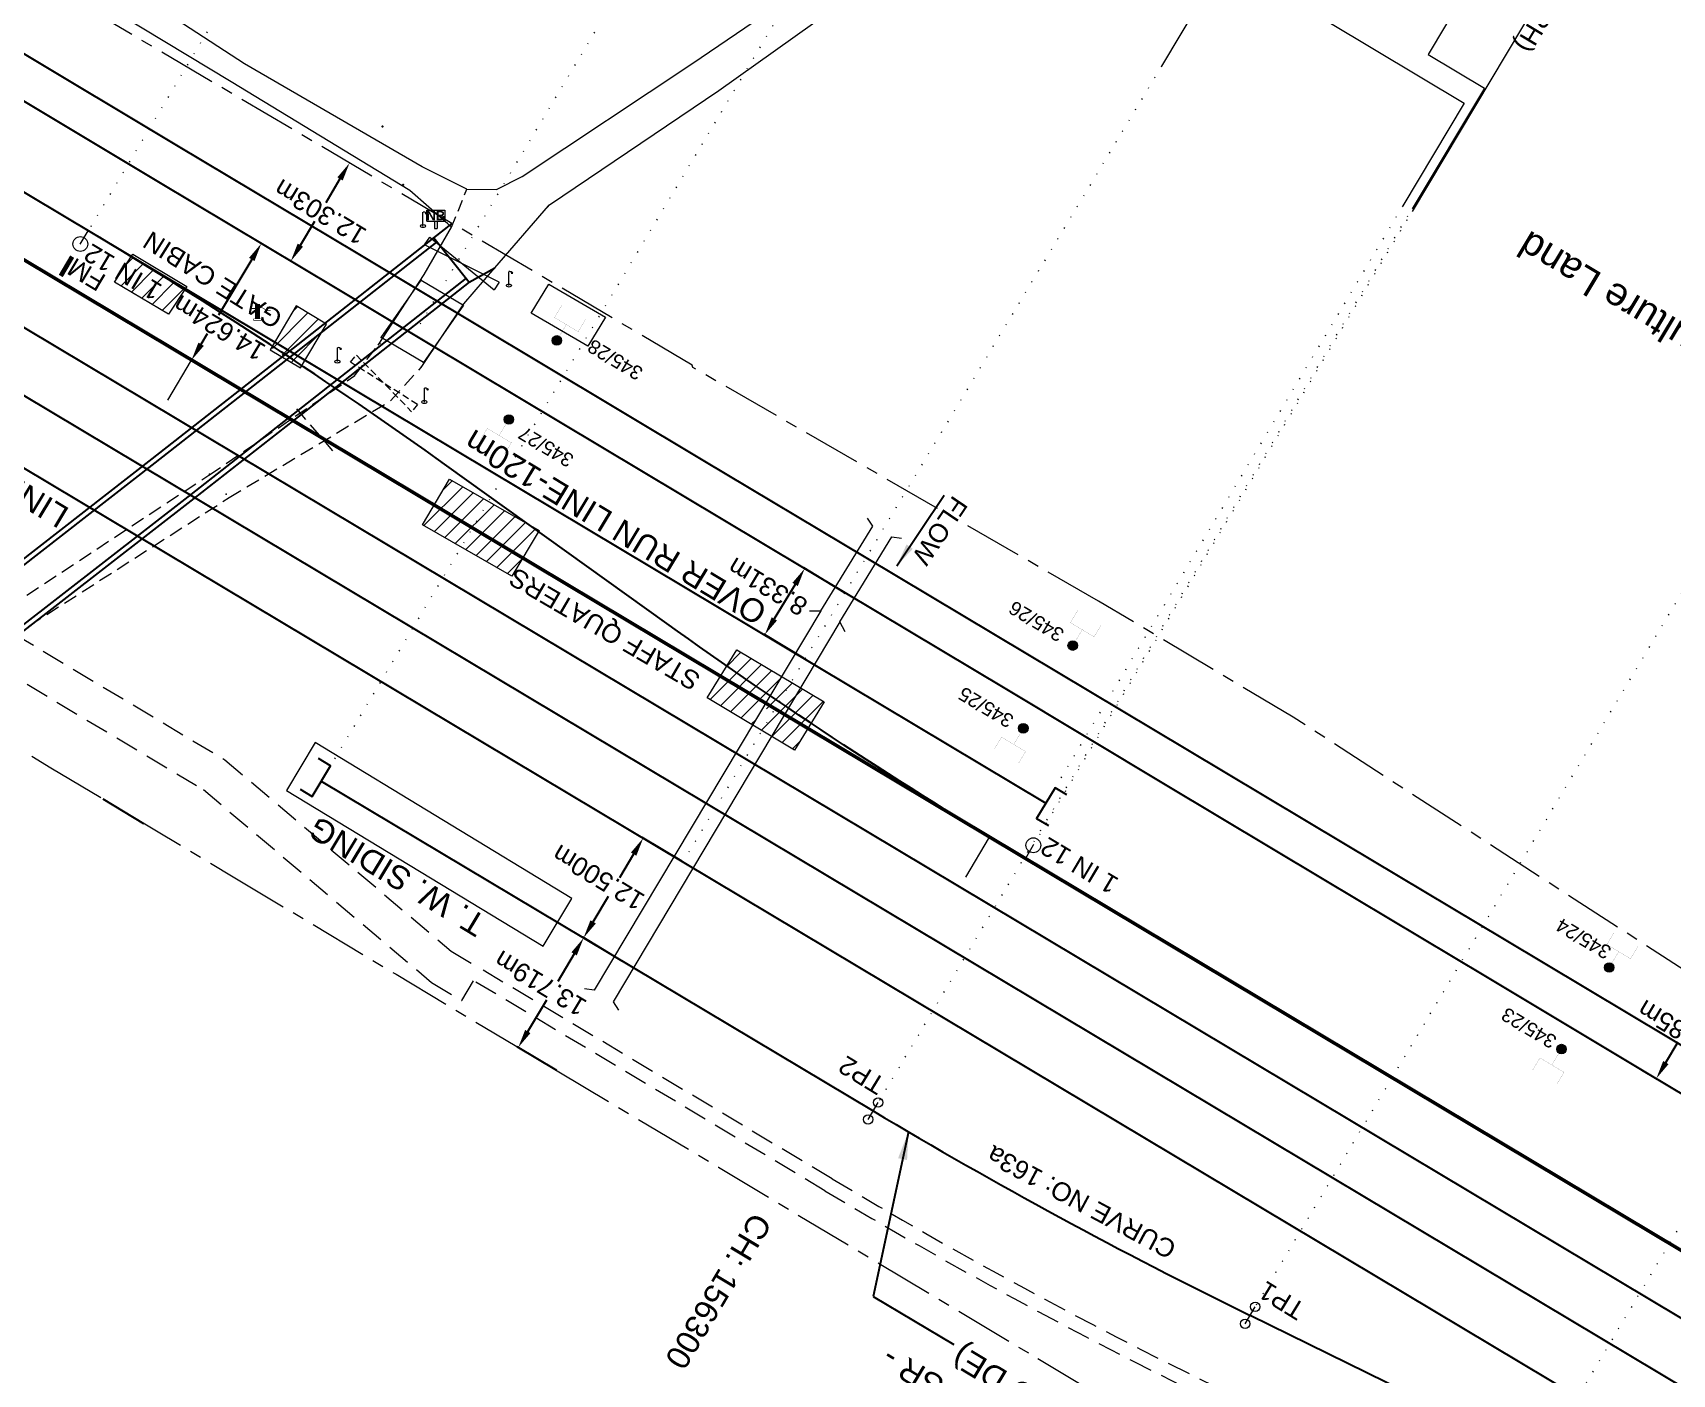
# Model space of a CAD drawing. Header units: metres. Extents: x 597821 to 610090, y 3402206 to 3407451.
# Drawn here: x 606161.6 to 606338, y 3404439.8 to 3404584 of the extents above; entities that cross this region are included whole.
import ezdxf
from ezdxf.enums import TextEntityAlignment as Align

# ---------------------------------------------------------------- set-up
doc = ezdxf.new("R2010")
doc.units = ezdxf.units.M
doc.header["$MEASUREMENT"] = 0
for name, pattern in [('CENTER', [2, 1.25, -0.25, 0.25, -0.25]), ('DASHED', [0.75, 0.5, -0.25]), ('DOT', [0.25, 0, -0.25])]:
    doc.linetypes.add(name, pattern=pattern)
doc.layers.get('Defpoints').update_dxf_attribs({"color": 5})
for name, color, linetype in [('Box', 5, 'Continuous'), ('Existing Railway Boundary', 7, 'CENTER'), ('Wall', 1, 'Continuous')]:
    doc.layers.add(name, color=color, linetype=linetype)
for name, color, linetype, lineweight in [('BRIDGE DETAILS PLAN', 7, 'Continuous', 0), ('Cardinal_Leader', 10, 'Continuous', 0), ('DFCC BOUNDARY', 6, 'CENTER', 0), ('Existing IR Track', 143, 'Continuous', 0), ('Gate', 7, 'Continuous', 0), ('Govt buliding', 7, 'Continuous', 0), ('Grill', 7, 'Continuous', 0), ('Hand_Pump', 8, 'Continuous', 0), ('Lamp_Post', 8, 'Continuous', 0), ('LC DETAILS IN PLAN', 7, 'Continuous', 0), ('Name Board', 8, 'Continuous', 0), ("NEW CHAWAPAIL STN. SRJ's", 10, 'Continuous', 0), ('OHE MAST', 7, 'Continuous', 0), ('Pavers', 7, 'Continuous', 0), ('Proposed Chainage', 10, 'Continuous', 0), ('Proposed Curve_Details', 10, 'Continuous', 0), ('PROPOSED DFCC TRACK', 1, 'Continuous', 0), ('proposed structure', 1, 'Continuous', 0), ('Side Details', 7, 'Continuous', 0), ('Subroad Edge', 34, 'Continuous', 0), ('Text1', 7, 'Continuous', 0)]:
    doc.layers.add(name, color=color, linetype=linetype, lineweight=lineweight)
doc.styles.add('ARIAL', font='arial.ttf')
doc.styles.add('NB', font='swissbo.ttf', dxfattribs={"height": 1.5})
doc.styles.get("Standard").update_dxf_attribs({"font": 'arial.ttf'})
doc.styles.add('Style-Arial', font='arial.ttf')
doc.dimstyles.new('ISO-25', dxfattribs={"dimtxt": 2.5, "dimasz": 2.5, "dimexe": 1.25, "dimexo": 0.625, "dimtad": 1, "dimtxsty": 'Standard', "dimcen": 2.5, "dimadec": 0, "dimazin": 0, "dimtfac": 1, "dimtmove": 0, "dimatfit": 3, "dimfxl": 1, "dimarcsym": 0})
doc.dimstyles.get("Standard").update_dxf_attribs({"dimtxt": 0.18, "dimasz": 0.18, "dimexe": 0.18, "dimexo": 0.0625, "dimgap": 0.09, "dimtad": 0, "dimtih": 1, "dimtoh": 1, "dimdec": 4, "dimzin": 0, "dimdsep": 46, "dimtxsty": 'Standard', "dimcen": 0.09, "dimadec": 0, "dimazin": 0, "dimtfac": 1, "dimtdec": 4, "dimtofl": 0, "dimtmove": 0, "dimatfit": 3, "dimfxl": 1, "dimtolj": 1, "dimtzin": 0, "dimarcsym": 0})
pattern_1 = [(45, (0, 0), (-0.8838834765, 0.8838834765), [])]

# ---------------------------------------------------------------- blocks, each defined once
blk = doc.blocks.new('*D13')
at = {"layer": 'Defpoints', "color": 0, "transparency": 16777216}
for p in [(606249, 3404523.78), (606240.34, 3404519.28), (606244.69, 3404516.65)]:
    blk.add_point(p, dxfattribs=at)
at = {"layer": 'PROPOSED DFCC TRACK', "color": 0, "lineweight": -2, "transparency": 16777216}
for p, q in [((606248.89, 3404523.85), (606244.54, 3404526.48)), ((606243.61, 3404524.7), (606241.37, 3404520.99)), ((606244.59, 3404516.72), (606240.23, 3404519.35))]:
    blk.add_line(p, q, dxfattribs=at)
at = {"layer": 'PROPOSED DFCC TRACK', "color": 0, "transparency": 16777216}
for points in [[(606243.32, 3404524.87), (606243.9, 3404524.53), (606244.64, 3404526.41)], [(606241.09, 3404521.17), (606241.66, 3404520.82), (606240.34, 3404519.28)]]:
    blk.add_solid(points, dxfattribs=at)
at = {"layer": 'PROPOSED DFCC TRACK', "color": 0, "lineweight": 0, "transparency": 16777216, "insert": (606240.64, 3404524.46), "char_height": 2, "attachment_point": 5, "rotation": 149, "style": 'Style-Arial'}
blk.add_mtext('\\A1;8.331m', dxfattribs=at)
blk = doc.blocks.new('TerminatorOpen_0.5')
at = {"color": 0, "linetype": 'ByBlock', "lineweight": -2}
for q in [(-1, 0.25), (-1, 0), (-1, -0.25)]:
    blk.add_line((0, 0), q, dxfattribs=at)
blk = doc.blocks.new('HP')
at = {"color": 8}
for points, const_width in [([(0, 0.17), (0, 1.76)], 0.541), ([(-0.75, 1.03), (-0.75, 1.29), (0, 1.29)], 0.108), ([(-0.04, 1.67), (1.03, 1.06), (1.42, 1.03)], 0.0676)]:
    blk.add_lwpolyline(points, dxfattribs=dict(at, const_width=const_width))
at = {"color": 8, "const_width": 0.0676}
blk.add_lwpolyline([(0, 0.17), (-0.41, 0.17), (-0.41, 0), (0.41, 0), (0.41, 0.17)], close=True, dxfattribs=at)
blk = doc.blocks.new('LP')
for points in [[(0, 0), (0, 1.5)], [(0.25, 1.35), (0.44, 1.35)]]:
    blk.add_lwpolyline(points)
for centre, radius, start, end in [((0.07, 0.99), 0.519, 57.6425, 97.3165), ((0.34, 1.33), 0.094, 11.7012, 168.0476)]:
    blk.add_arc(centre, radius, start, end)
at = {"extrusion": (0, 0, -1)}
blk.add_ellipse((0, 0.01), major_axis=(0.308, 0), ratio=0.400495, dxfattribs=at)
blk.add_ellipse((0.35, 1.36), major_axis=(0.0017, 0.0438), ratio=0.461056, start_param=1.74022, end_param=4.575836)
blk = doc.blocks.new('NB')
for p, q in [((-0.98, 0.82), (-0.98, 1.98)), ((-0.98, 1.98), (0.98, 1.98)), ((0.98, 1.98), (0.98, 0.82)), ((-0.98, 0.82), (0.98, 0.82)), ((-0.13, 0.82), (-0.13, 0)), ((-0.13, 0), (0.13, 0)), ((0.13, 0.82), (0.13, 0))]:
    blk.add_line(p, q)
at = {"style": 'NB', "width": 1.025371}
blk.add_text('NB', height=0.988, dxfattribs=at).set_placement((0, 1.4), align=Align.MIDDLE)
blk = doc.blocks.new('OHE MAST')
h = blk.add_hatch(color=7)
h.dxf.hatch_style = 1
edge = h.paths.add_edge_path()
edge.add_arc((0, 0), 0.514, 0, 360)
at = {"const_width": 0.01}
for points in [[(1.5, 3.5), (1.5, 2), (-1.5, 2), (-1.5, 3.5)], [(0, 2), (0, 0)]]:
    blk.add_lwpolyline(points, dxfattribs=at)
blk.add_circle((0, 0), 0.514)
blk = doc.blocks.new('*D53')
at = {"layer": 'Defpoints', "color": 0, "transparency": 16777216}
for p in [(606227.27, 3404497.42), (606231.54, 3404494.86), (606225.13, 3404484.13)]:
    blk.add_point(p, dxfattribs=at)
at = {"layer": 'PROPOSED DFCC TRACK', "color": 0, "lineweight": -2, "transparency": 16777216}
for p, q in [((606231.44, 3404494.93), (606227.16, 3404497.48)), ((606226.24, 3404495.7), (606224.71, 3404493.15)), ((606221.88, 3404488.41), (606223.54, 3404491.18)), ((606225.02, 3404484.2), (606220.75, 3404486.75))]:
    blk.add_line(p, q, dxfattribs=at)
at = {"layer": 'PROPOSED DFCC TRACK', "color": 0, "transparency": 16777216}
for points in [[(606225.95, 3404495.87), (606226.53, 3404495.53), (606227.27, 3404497.42)], [(606221.59, 3404488.58), (606222.17, 3404488.24), (606220.85, 3404486.69)]]:
    blk.add_solid(points, dxfattribs=at)
at = {"layer": 'PROPOSED DFCC TRACK', "color": 0, "lineweight": 0, "transparency": 16777216, "insert": (606222.44, 3404493.18), "char_height": 2, "attachment_point": 5, "rotation": 149, "style": 'Style-Arial'}
blk.add_mtext('\\A1;12.500m', dxfattribs=at)
blk = doc.blocks.new('*D54')
at = {"layer": 'Defpoints', "color": 0, "transparency": 16777216}
for p in [(606225.13, 3404484.13), (606213.83, 3404474.91), (606218.09, 3404472.36)]:
    blk.add_point(p, dxfattribs=at)
at = {"layer": 'PROPOSED DFCC TRACK', "color": 0, "lineweight": -2, "transparency": 16777216}
for p, q in [((606225.02, 3404484.2), (606220.76, 3404486.75)), ((606219.84, 3404484.97), (606218.07, 3404482.01)), ((606214.85, 3404476.62), (606216.9, 3404480.04)), ((606217.99, 3404472.42), (606213.72, 3404474.97))]:
    blk.add_line(p, q, dxfattribs=at)
at = {"layer": 'PROPOSED DFCC TRACK', "color": 0, "transparency": 16777216}
for points in [[(606219.55, 3404485.14), (606220.12, 3404484.8), (606220.86, 3404486.68)], [(606214.57, 3404476.79), (606215.14, 3404476.45), (606213.83, 3404474.91)]]:
    blk.add_solid(points, dxfattribs=at)
at = {"layer": 'PROPOSED DFCC TRACK', "color": 0, "lineweight": 0, "transparency": 16777216, "insert": (606216.2, 3404481.8), "char_height": 2, "attachment_point": 5, "rotation": 149, "style": 'Style-Arial'}
blk.add_mtext('\\A1;13.719m', dxfattribs=at)
blk = doc.blocks.new('*D56')
at = {"layer": 'Defpoints', "color": 0, "transparency": 16777216}
for p in [(606186.19, 3404561.37), (606186.19, 3404561.37), (606178.68, 3404548.82)]:
    blk.add_point(p, dxfattribs=at)
at = {"layer": 'PROPOSED DFCC TRACK', "color": 0, "lineweight": -2, "transparency": 16777216}
for p, q in [((606185.16, 3404559.65), (606181.58, 3404553.66)), ((606179.71, 3404550.54), (606180.4, 3404551.7))]:
    blk.add_line(p, q, dxfattribs=at)
at = {"layer": 'PROPOSED DFCC TRACK', "color": 0, "transparency": 16777216}
for points in [[(606184.87, 3404559.83), (606185.45, 3404559.48), (606186.19, 3404561.37)], [(606179.42, 3404550.71), (606180, 3404550.36), (606178.68, 3404548.82)]]:
    blk.add_solid(points, dxfattribs=at)
at = {"layer": 'PROPOSED DFCC TRACK', "color": 0, "lineweight": 0, "transparency": 16777216, "insert": (606181.66, 3404552.28), "char_height": 2, "attachment_point": 5, "rotation": 149, "style": 'Style-Arial'}
blk.add_mtext('\\A1;14.624m', dxfattribs=at)
blk = doc.blocks.new('*D82')
at = {"layer": 'Defpoints', "color": 0, "transparency": 16777216}
for p in [(606195.69, 3404570.02), (606189.36, 3404559.47), (606189.37, 3404559.47)]:
    blk.add_point(p, dxfattribs=at)
at = {"layer": 'Text1', "color": 0, "lineweight": -2, "transparency": 16777216}
for p, q in [((606195.58, 3404570.09), (606195.57, 3404570.09)), ((606194.65, 3404568.31), (606193.11, 3404565.73)), ((606190.39, 3404561.19), (606191.93, 3404563.77)), ((606189.26, 3404559.53), (606189.25, 3404559.54))]:
    blk.add_line(p, q, dxfattribs=at)
at = {"layer": 'Text1', "color": 0, "transparency": 16777216}
for points in [[(606194.37, 3404568.48), (606194.94, 3404568.14), (606195.68, 3404570.03)], [(606190.1, 3404561.36), (606190.67, 3404561.02), (606189.36, 3404559.47)]]:
    blk.add_solid(points, dxfattribs=at)
at = {"layer": 'Text1', "color": 0, "lineweight": 0, "transparency": 16777216, "insert": (606192.52, 3404564.75), "char_height": 2, "attachment_point": 5, "rotation": 149, "style": 'Style-Arial'}
blk.add_mtext('\\A1;12.303m', dxfattribs=at)
blk = doc.blocks.new('*D83')
at = {"layer": 'Defpoints', "color": 0, "transparency": 16777216}
for p in [(606340.45, 3404482.43), (606334.56, 3404472.57), (606336.25, 3404471.56)]:
    blk.add_point(p, dxfattribs=at)
at = {"layer": 'Text1', "color": 0, "lineweight": -2, "transparency": 16777216}
for p, q in [((606340.56, 3404482.36), (606342.25, 3404481.35)), ((606341.12, 3404479.7), (606339.78, 3404477.47)), ((606337.27, 3404473.28), (606338.61, 3404475.5)), ((606334.66, 3404472.51), (606336.35, 3404471.5))]:
    blk.add_line(p, q, dxfattribs=at)
at = {"layer": 'Text1', "color": 0, "transparency": 16777216}
for points in [[(606340.83, 3404479.87), (606341.4, 3404479.53), (606342.14, 3404481.42)], [(606336.99, 3404473.45), (606337.56, 3404473.11), (606336.25, 3404471.56)]]:
    blk.add_solid(points, dxfattribs=at)
at = {"layer": 'Text1', "color": 0, "lineweight": 0, "transparency": 16777216, "insert": (606339.19, 3404476.49), "char_height": 2, "attachment_point": 5, "rotation": 149, "style": 'Style-Arial'}
blk.add_mtext('\\A1;11.485m', dxfattribs=at)

msp = doc.modelspace()

# ---------------------------------------------------------------- hatches: boundary and pattern name
at = {"layer": 'Text1'}
h = msp.add_hatch(dxfattribs=at)
h.set_pattern_fill('ANSI31', color=3, scale=10)
h.set_pattern_definition(pattern_1)
h.paths.add_polyline_path([(606172.1702, 3404559.9338), (606170.3953, 3404557.2233), (606176.2086, 3404553.7617), (606177.8921, 3404556.3326, 0.00382961)])
h.paths.add_polyline_path([(606176.6572, 3404557.503), (606168.0661, 3404562.637), (606165.9519, 3404559.0991), (606174.543, 3404553.9652)], flags=9)
h = msp.add_hatch(dxfattribs=at)
h.set_pattern_fill('ANSI31', color=3, scale=10)
h.set_pattern_definition(pattern_1)
h.paths.add_polyline_path([(606187.6297, 3404550.7538), (606190.8937, 3404548.8033), (606193.2079, 3404552.6974), (606189.9496, 3404554.6574)])
h.paths.add_polyline_path([(606187.6297, 3404550.7538), (606187.2749, 3404550.1569, -0.00215808), (606190.4212, 3404548.0083), (606190.8937, 3404548.8033)])
h.paths.add_polyline_path([(606189.0952, 3404549.9649), (606178.9179, 3404556.0801), (606176.7953, 3404552.5473), (606186.9725, 3404546.4322)], flags=9)
h = msp.add_hatch(dxfattribs=at)
h.set_pattern_fill('ANSI31', color=3, scale=10)
h.set_pattern_definition(pattern_1)
h.paths.add_polyline_path([(606204.7751, 3404533.2268), (606203.5216, 3404531.122), (606213.1509, 3404525.598), (606214.3032, 3404527.5329)])
h.paths.add_polyline_path([(606214.3032, 3404527.5329), (606215.9835, 3404530.3545), (606214.339, 3404531.4903), (606206.4396, 3404536.0218), (606204.7751, 3404533.2268)])
h = msp.add_hatch(dxfattribs=at)
h.set_pattern_fill('ANSI31', color=3, scale=10)
h.set_pattern_definition(pattern_1)
h.paths.add_polyline_path([(606235.576, 3404514.8204), (606234.1485, 3404512.5026), (606239.04, 3404509.5841), (606240.4354, 3404511.9164)])
h.paths.add_polyline_path([(606240.7666, 3404511.7112), (606239.3757, 3404509.3782), (606243.5566, 3404506.8893), (606244.9801, 3404509.2006)])
h.paths.add_polyline_path([(606236.4415, 3404516.2257), (606235.576, 3404514.8204), (606240.4354, 3404511.9164), (606241.0921, 3404513.0139)])
h.paths.add_polyline_path([(606242.0609, 3404512.3449), (606241.4414, 3404511.3153), (606244.9665, 3404509.163), (606245.5416, 3404510.1277)])
h.paths.add_polyline_path([(606242.0609, 3404512.3449), (606241.0921, 3404513.0139), (606240.4354, 3404511.9164), (606241.4414, 3404511.3153)])
h.paths.add_polyline_path([(606237.3345, 3404517.6758), (606236.4415, 3404516.2257), (606241.0921, 3404513.0139), (606242.159, 3404514.7972)])
h.paths.add_polyline_path([(606246.707, 3404512.0353), (606243.1726, 3404514.1925), (606242.0609, 3404512.3449), (606245.5622, 3404510.115)])
h.paths.add_polyline_path([(606243.1726, 3404514.1925), (606242.159, 3404514.7972), (606241.0921, 3404513.0139), (606242.0609, 3404512.3449)])

# ---------------------------------------------------------------- linework, layer by layer
at = {"layer": 'Box'}
msp.add_point((606178.9423, 3404533.9463), dxfattribs=at)
at = {"layer": 'BRIDGE DETAILS PLAN', "linetype": 'DOT', "lineweight": 13, "ltscale": 5}
msp.add_line((606283.0252, 3404580.4258), (606231.8193, 3404495.3238), dxfattribs=at)
at = {"layer": 'Cardinal_Leader', "linetype": 'Continuous', "lineweight": 13}
for p, q in [((606251.4573, 3404467.1652), (606252.5454, 3404468.986)), ((606292.0176, 3404445.1933), (606293.1057, 3404447.0141))]:
    msp.add_line(p, q, dxfattribs=at)
for centre in [(606252.5454, 3404468.986), (606251.4573, 3404467.1652), (606293.1057, 3404447.0141), (606292.0176, 3404445.1933)]:
    msp.add_circle(centre, 0.5, dxfattribs=at)
at = {"layer": 'DFCC BOUNDARY', "lineweight": 20, "ltscale": 5}
msp.add_lwpolyline([(606059.8883, 3404519.2146), (606080.9338, 3404554.4075), (606089.8932, 3404549.0497), (606109.2456, 3404537.4769), (606126.7631, 3404527.0009), (606144.3411, 3404516.4888), (606163.553, 3404504.9934), (606183.1741, 3404493.2531), (606200.6816, 3404482.7762), (606218.1857, 3404472.3013), (606235.3738, 3404462.014), (606252.641, 3404451.6792), (606269.7189, 3404441.4555), (606287.1046, 3404431.0476)], dxfattribs=at)
at = {"layer": 'Existing IR Track', "color": 0, "lineweight": 25, "flags": 128}
for points in [[(606408.5664, 3404433.5009), (606391.5094, 3404443.6924), (606373.3724, 3404454.5378), (606355.251, 3404465.3738), (606337.5946, 3404475.936), (606319.9209, 3404486.5086), (606302.8121, 3404496.7421), (606285.6758, 3404506.9921), (606268.451, 3404517.2862), (606251.2429, 3404527.5703), (606233.7089, 3404538.0434), (606216.1753, 3404548.5162), (606196.6111, 3404560.2377), (606177.111, 3404571.9207), (606159.8211, 3404582.2719), (606142.472, 3404592.6587), (606122.9621, 3404604.3422), (606109.0841, 3404612.6466), (606092.2884, 3404622.7089), (606075.5006, 3404632.7664), (606057.3755, 3404643.6089)], [(606406.2846, 3404429.6824), (606389.0229, 3404440.0047), (606371.0909, 3404450.7199), (606352.9074, 3404461.5855), (606335.3134, 3404472.1176), (606317.9222, 3404482.5284), (606300.5375, 3404492.9357), (606283.4596, 3404503.1594), (606266.1874, 3404513.4971), (606248.9993, 3404523.7845), (606231.4916, 3404534.2616), (606213.9841, 3404544.7385), (606194.3602, 3404556.4804), (606175.1483, 3404567.9758), (606157.5582, 3404578.4952), (606140.0407, 3404588.9712), (606120.6873, 3404600.5446), (606106.6718, 3404608.9259), (606089.9974, 3404618.8871), (606076.1382, 3404627.1667), (606055.0694, 3404639.7588)]]:
    msp.add_lwpolyline(points, dxfattribs=at)
at = {"layer": 'Existing Railway Boundary', "color": 36, "lineweight": 20, "ltscale": 5}
msp.add_lwpolyline([(606482.6553, 3404400.5033), (606440.6404, 3404426.8266), (606340.4529, 3404482.426), (606297.1799, 3404510.4319), (606276.2582, 3404522.8992), (606232.5979, 3404548.0483), (606232.5409, 3404548.294), (606158.8351, 3404591.7532), (606096.7448, 3404628.7817), (606034.9065, 3404665.7185), (605992.5296, 3404692.0896), (605873.4399, 3404765.0797), (605830.0802, 3404788.14), (605815.1712, 3404797.4287), (605770.8509, 3404825.609), (605693.0181, 3404873.5817), (605649.4918, 3404897.9326), (605605.2802, 3404925.7801), (605533.3998, 3404970.0357), (605489.7388, 3404994.5143), (605453.7088, 3405017.4089), (605431.5793, 3405032.9019)], dxfattribs=at)
at = {"layer": 'Gate', "color": 3, "linetype": 'DASHED', "lineweight": 18, "ltscale": 2.5}
msp.add_line((606206.6552, 3404563.1086), (606208.2949, 3404567.2002), dxfattribs=at)
at = {"layer": 'Gate', "color": 3, "linetype": 'DASHED', "lineweight": 18, "ltscale": 1.5}
for p, q in [((606195.781, 3404548.5967), (606196.4098, 3404549.3739)), ((606196.4098, 3404549.3739), (606202.357, 3404543.2759)), ((606202.9859, 3404544.0531), (606195.781, 3404548.5967)), ((606202.9859, 3404544.0531), (606202.357, 3404543.2759))]:
    msp.add_line(p, q, dxfattribs=at)
at = {"layer": 'Gate', "color": 3, "linetype": 'DASHED', "lineweight": 18, "ltscale": 3}
for p, q in [((606196.1697, 3404547.1114), (606198.7616, 3404550.4371)), ((606180.5544, 3404536.4471), (606196.2535, 3404547.1687)), ((606200.071, 3404544.4361), (606203.3708, 3404548.0263)), ((606182.7118, 3404534.0339), (606200.071, 3404544.4361)), ((606153.4605, 3404518.6157), (606180.5544, 3404536.4471)), ((606155.5385, 3404516.6069), (606182.7118, 3404534.0339))]:
    msp.add_line(p, q, dxfattribs=at)
at = {"layer": 'Gate', "color": 3, "linetype": 'DASHED', "ltscale": 3}
msp.add_polyline3d([(606189.9791, 3404543.5918, 264.1077), (606193.8356, 3404539.0776, 264.1477)], dxfattribs=at)
at = {"layer": 'Govt buliding', "color": 3, "linetype": 'Continuous', "ltscale": 5}
for points in [[(606178.162, 3404556.7447), (606176.2086, 3404553.7617), (606170.3953, 3404557.2233), (606172.3487, 3404560.2064)], [(606190.4054, 3404547.9817), (606193.2079, 3404552.6974), (606189.9496, 3404554.6574), (606187.147, 3404549.9417)], [(606206.4396, 3404536.0218), (606216.0689, 3404530.4979), (606213.1509, 3404525.598), (606203.5216, 3404531.122)], [(606234.1485, 3404512.5026), (606237.3345, 3404517.6758), (606246.7426, 3404512.0624), (606243.5566, 3404506.8893)]]:
    msp.add_lwpolyline(points, close=True, dxfattribs=at)
at = {"layer": 'Govt buliding'}
msp.add_polyline3d([(606221.3116, 3404550.326, 263.7758), (606215.2264, 3404553.881, 264.0147), (606217.1093, 3404556.99, 264.1907), (606223.198, 3404553.433, 264.1907)], close=True, dxfattribs=at)
at = {"layer": 'Grill', "color": 3}
for p, q in [((606203.7566, 3404561.2205), (606204.3007, 3404562.0591)), ((606211.7699, 3404557.2129), (606203.7566, 3404561.2205)), ((606204.3007, 3404562.0591), (606211.2258, 3404556.3742)), ((606211.7699, 3404557.2129), (606211.2258, 3404556.3742))]:
    msp.add_line(p, q, dxfattribs=at)
at = {"layer": 'LC DETAILS IN PLAN', "lineweight": 13, "flags": 128}
msp.add_lwpolyline([(606321.9515, 3404645.5639), (606283.0252, 3404580.4258)], dxfattribs=at)
at = {"layer": 'LC DETAILS IN PLAN', "color": 5, "linetype": 'DOT', "lineweight": 13, "ltscale": 5, "flags": 128}
msp.add_lwpolyline([(606202.598, 3404551.551), (606236.7232, 3404608.6091)], dxfattribs=at)
at = {"layer": "NEW CHAWAPAIL STN. SRJ's", "lineweight": 13, "flags": 128}
for points in [[(606333.3282, 3404639.2543), (606301.0153, 3404585.1828), (606315.5881, 3404576.4742), (606308.9747, 3404565.4079)], [(606342.871, 3404633.8345), (606311.7247, 3404581.6911), (606317.7521, 3404578.0892), (606309.9723, 3404565.0947)], [(606348.9052, 3404629.9456), (606309.9789, 3404564.8074)]]:
    msp.add_lwpolyline(points, dxfattribs=at)
at = {"layer": "NEW CHAWAPAIL STN. SRJ's", "linetype": 'DOT', "lineweight": 13, "ltscale": 5, "flags": 128}
for points in [[(606205.9803, 3404626.9911), (606167.5719, 3404562.7403)], [(606250.2386, 3404599.8878), (606193.6209, 3404505.2072)], [(606252.0014, 3404468.0756), (606309.9723, 3404565.0947)], [(606269.2334, 3404496.6485), (606309.9789, 3404564.8074)], [(606308.9747, 3404565.4079), (606271.5682, 3404502.8363)], [(606292.5483, 3404446.0783), (606349.4222, 3404541.2444)], [(606379.3051, 3404523.5155), (606323.8622, 3404430.7387)]]:
    msp.add_lwpolyline(points, dxfattribs=at)
at = {"layer": 'Pavers', "color": 3}
for p, q in [((606203.7086, 3404558.0457), (606206.6552, 3404563.1086)), ((606198.7616, 3404550.4371, 264.1077), (606203.7086, 3404558.0457, 264.3296)), ((606207.9832, 3404554.8953), (606211.3199, 3404558.7527)), ((606203.3708, 3404548.0263, 263.9887), (606207.9832, 3404554.8953, 264.2707))]:
    msp.add_line(p, q, dxfattribs=at)
msp.add_polyline3d([(606203.6192, 3404548.5674, 264.1097), (606199.0709, 3404551.2566, 264.1687), (606203.3848, 3404557.4142, 264.3776), (606207.9334, 3404554.7249, 264.3776)], close=True, dxfattribs=at)
at = {"layer": 'Pavers'}
for p in [(606203.385, 3404557.414, 264.378), (606198.941, 3404550.629, 264.11), (606199.071, 3404551.257, 264.169), (606203.368, 3404548.061, 264.024), (606203.619, 3404548.567, 264.11), (606180.605, 3404536.573, 263.702), (606182.411, 3404534.4, 263.668)]:
    msp.add_point(p, dxfattribs=at)
at = {"layer": 'Pavers', "color": 88}
msp.add_point((606196.441, 3404547.691, 264.111), dxfattribs=at)
at = {"layer": 'Proposed Chainage', "lineweight": 0, "flags": 128}
for points in [[(606176.1183, 3404544.5272), (606178.6832, 3404548.8192)], [(606261.9586, 3404493.2295), (606264.5235, 3404497.5215)]]:
    msp.add_lwpolyline(points, dxfattribs=at)
at = {"layer": 'PROPOSED DFCC TRACK', "linetype": 'Continuous', "lineweight": 25}
for p, q in [((606204.7626, 3404561.9766), (606206.7131, 3404563.5229)), ((606208.5551, 3404557.1927), (606211.3199, 3404558.7527)), ((606192.6329, 3404503.5539), (606252.0014, 3404468.0756)), ((606173.5586, 3404498.9395, 264.1811), (606169.1691, 3404501.6117)), ((606323.8622, 3404430.7387), (606292.5468, 3404446.079))]:
    msp.add_line(p, q, dxfattribs=at)
at = {"layer": 'PROPOSED DFCC TRACK', "color": 10, "linetype": 'DASHED', "lineweight": 13, "ltscale": 5}
msp.add_line((606207.7399, 3404479.9524), (606209.0168, 3404482.0862), dxfattribs=at)
at = {"layer": 'PROPOSED DFCC TRACK', "color": 1, "linetype": 'Continuous', "lineweight": 50, "flags": 128}
msp.add_lwpolyline([(607347.5156, 3403829.6526), (607112.557, 3403985.9371), (607107.3529, 3403989.3983), (607102.1477, 3403992.8578), (607096.9403, 3403996.3141), (607091.7297, 3403999.7655), (607086.5148, 3404003.2104), (607081.2946, 3404006.6471), (607076.0678, 3404010.074), (607070.8336, 3404013.4895, 0.00707659), (607010.9855, 3404051.2454), (607005.6489, 3404054.4986), (607000.3052, 3404057.7402), (606994.9554, 3404060.9717), (606989.6007, 3404064.1948), (606984.2418, 3404067.4112), (606978.88, 3404070.6226), (606973.5162, 3404073.8307), (606968.1513, 3404077.0371), (604380.3623, 3405623.4867)], format="xyb", dxfattribs=at)
at = {"layer": 'PROPOSED DFCC TRACK', "linetype": 'Continuous', "lineweight": 25, "flags": 128}
for points in [[(604464.4415, 3405565.9604), (606726.5509, 3404214.1353)], [(604523.4394, 3405545.2655), (606270.5802, 3404501.183)], [(605458.8449, 3404964.429), (606618.4738, 3404271.4407)], [(606070.2848, 3404591.2304), (606327.8055, 3404437.3374)], [(606190.3573, 3404502.6701), (606191.6449, 3404501.9006), (606193.6209, 3404505.2072), (606192.3333, 3404505.9766)], [(606272.8558, 3404502.0669), (606271.5682, 3404502.8363), (606269.5922, 3404499.5298), (606270.8798, 3404498.7603)]]:
    msp.add_lwpolyline(points, dxfattribs=at)
at = {"layer": 'PROPOSED DFCC TRACK', "linetype": 'Continuous', "lineweight": 25}
for points in [[(606204.7626, 3404561.9766), (606208.5551, 3404557.1927), (606190.4668, 3404542.9658), (606178.9423, 3404533.9463), (606160.2891, 3404519.448), (606153.4143, 3404514.0985), (606149.5983, 3404518.8319), (606157.3373, 3404524.9089), (606174.4462, 3404538.2062), (606190.1521, 3404550.5127), (606204.7626, 3404561.9766)], [(606149.9435, 3404518.4037), (606157.6759, 3404524.4755), (606174.7846, 3404537.7726), (606190.4913, 3404550.0798), (606205.1043, 3404561.5456)], [(606208.2134, 3404557.6237), (606190.1273, 3404543.3985), (606178.604, 3404534.38), (606159.9516, 3404519.8823), (606153.0691, 3404514.5267)]]:
    msp.add_lwpolyline(points, dxfattribs=at)
at = {"layer": 'PROPOSED DFCC TRACK', "color": 10, "linetype": 'Continuous', "lineweight": 13, "flags": 128}
for points in [[(606166.7169, 3404561.3096), (606167.5719, 3404562.7403)], [(606269.2334, 3404496.6485), (606268.3784, 3404495.2178)]]:
    msp.add_lwpolyline(points, dxfattribs=at)
at = {"layer": 'PROPOSED DFCC TRACK', "linetype": 'Continuous', "lineweight": 25}
msp.add_lwpolyline([(606268.3803, 3404495.2165, -0.02078913), (606229.7982, 3404520.5065), (606206.1539, 3404537.4504, 0.02078909), (606167.5719, 3404562.7403)], format="xyb", dxfattribs=at)
at = {"layer": 'PROPOSED DFCC TRACK', "linetype": 'Continuous', "lineweight": 0, "const_width": 0.5, "flags": 128}
msp.add_lwpolyline([(606165.8392, 3404559.9519), (606164.612, 3404557.8756)], dxfattribs=at)
at = {"layer": 'PROPOSED DFCC TRACK', "color": 10, "linetype": 'DASHED', "lineweight": 13, "ltscale": 5}
for points in [[(606100.278, 3404543.8066), (606132.0171, 3404531.2729), (606179.9523, 3404502.6296), (606204.5047, 3404481.8991)], [(606132.7119, 3404535.2402), (606133.7649, 3404534.8243), (606182.2519, 3404505.8514), (606206.6271, 3404485.2704)]]:
    msp.add_lwpolyline(points, dxfattribs=at)
at = {"layer": 'PROPOSED DFCC TRACK', "color": 0, "linetype": 'Continuous', "flags": 128}
for points in [[(606245.1403, 3404521.8625), (606246.3764, 3404521.8462), (606251.9639, 3404530.9653), (606251.385, 3404531.8443)], [(606248.9973, 3404519.593), (606248.4217, 3404520.687), (606254.0091, 3404529.8061), (606255.0552, 3404529.6894)]]:
    msp.add_lwpolyline(points, dxfattribs=at)
at = {"layer": 'PROPOSED DFCC TRACK', "linetype": 'Continuous', "flags": 128}
for points in [[(606246.3764, 3404521.8462), (606221.9882, 3404481.0838), (606220.9443, 3404481.2174)], [(606248.4217, 3404520.687), (606224.0446, 3404479.7977), (606224.6217, 3404478.9176)]]:
    msp.add_lwpolyline(points, dxfattribs=at)
msp.add_lwpolyline([(606216.5019, 3404485.8087), (606219.5947, 3404490.9229), (606191.9903, 3404507.7152), (606188.8945, 3404502.5347)], close=True, dxfattribs=at)
at = {"layer": 'PROPOSED DFCC TRACK', "color": 10, "linetype": 'DASHED', "lineweight": 13, "ltscale": 5, "flags": 128}
for points in [[(606206.6271, 3404485.2704), (606209.7871, 3404483.3733)], [(606204.5047, 3404481.8991), (606207.7399, 3404479.9524)]]:
    msp.add_lwpolyline(points, dxfattribs=at)
at = {"layer": 'PROPOSED DFCC TRACK', "color": 5, "linetype": 'DASHED', "lineweight": 13, "ltscale": 5}
for points in [[(607256.6998, 3403872.3445), (607191.4654, 3403915.7356, 0.01207759), (607089.6798, 3403979.9482), (606719.697, 3404201.0481), (606614.1135, 3404264.1443), (606494.61, 3404335.5589, 0.02078817), (606487.3042, 3404339.5224), (606319.3041, 3404421.8201), (606287.9888, 3404437.1605, -0.02078804), (606246.8209, 3404459.4947), (606209.0168, 3404482.0862)], [(607257.5305, 3403873.5934), (607192.2962, 3403916.9845, 0.01207759), (607090.4493, 3403981.2358), (606720.4664, 3404202.3357), (606614.8829, 3404265.4319), (606495.3259, 3404336.8785, 0.02078817), (606488.0201, 3404340.842), (606319.964, 3404423.1672), (606288.6487, 3404438.5076, -0.02078804), (606247.5904, 3404460.7823), (606209.7871, 3404483.3733)]]:
    msp.add_lwpolyline(points, format="xyb", dxfattribs=at)
at = {"layer": 'PROPOSED DFCC TRACK', "color": 10, "linetype": 'Continuous', "lineweight": 13}
for centre in [(606166.7169, 3404561.3096), (606269.2334, 3404496.6485)]:
    msp.add_circle(centre, 0.8, dxfattribs=at)
at = {"layer": 'PROPOSED DFCC TRACK', "linetype": 'Continuous', "lineweight": 25}
msp.add_arc((606536.7033, 3404944.4891), 555, 239.137704, 243.901286, dxfattribs=at)
at = {"layer": 'Subroad Edge', "lineweight": 18}
for p, q in [((606232.481, 3404580.6988, 263.278), (606287.5543, 3404618.106, 262.995)), ((606235.418, 3404577.8046, 263.207), (606288.6903, 3404615.8641, 263)), ((606214.2419, 3404568.5695, 264.2987), (606232.481, 3404580.6988, 263.278)), ((606217.1882, 3404565.5369, 264.2687), (606235.418, 3404577.8046, 263.207)), ((606211.4813, 3404567.1563, 264.2917), (606214.2419, 3404568.5695, 264.2987)), ((606208.2949, 3404567.2002, 264.1477), (606211.4813, 3404567.1563, 264.2917)), ((606211.3199, 3404558.7527), (606217.0751, 3404565.4061, 264.2687)), ((606216.9619, 3404565.2753, 264.2687), (606217.1882, 3404565.5369, 264.2687))]:
    msp.add_line(p, q, dxfattribs=at)
at = {"layer": 'Subroad Edge', "lineweight": 13}
for points in [[(606206.2408, 3404563.4723, 264.1564), (606202.1648, 3404567.0497, 263.7798), (606182.9592, 3404578.7349, 263.005), (606163.9716, 3404590.2165, 262.7211), (606122.6896, 3404614.9553, 262.4072), (606097.687, 3404630.3437, 262.2733), (606073.4148, 3404644.9266, 262.2343), (606059.1349, 3404653.6039, 262.1563), (606055.7121, 3404655.1474, 262.1153), (606055.969, 3404657.7794, 262.0393), (606056.5696, 3404658.1978, 262.0573), (606064.3585, 3404666.3865, 262.1013), (606082.7533, 3404685.6657, 262.0473), (606101.7844, 3404704.5458, 261.9793)], [(606208.2949, 3404567.2002, 264.1477), (606203.4985, 3404569.6065, 263.6728), (606184.3725, 3404580.6737, 262.9291), (606165.4254, 3404593.0672, 262.4842), (606124.2365, 3404616.9966, 262.3842), (606098.748, 3404632.6808, 262.2463), (606075.1407, 3404646.5885, 262.2703), (606061.4916, 3404655.6922, 262.0863), (606060.3259, 3404656.0865, 262.1203), (606062.3008, 3404657.4878, 262.1003), (606066.2994, 3404664.9461, 262.0693), (606084.4969, 3404683.872, 261.9993), (606103.3537, 3404702.8011, 261.9793)], [(606206.6552, 3404563.1086, 264.1947), (606206.2408, 3404563.4723, 264.1564)]]:
    msp.add_polyline3d(points, dxfattribs=at)
at = {"layer": 'Wall'}
for p in [(606199.2221, 3404573.9407), (606201.4527, 3404567.6631)]:
    msp.add_point(p, dxfattribs=at)

# ---------------------------------------------------------------- block references
at = {"layer": 'Hand_Pump', "xscale": 0.9997078269963039, "yscale": 0.9997078269963039, "zscale": 0.9997078269963039}
msp.add_blockref('HP', (606185.7864, 3404553.0966, 263.6798), dxfattribs=at)
at = {"layer": 'Lamp_Post', "xscale": 0.9997078269963039, "yscale": 0.9997078269963039, "zscale": 0.9997078269963039}
for p in [(606203.5784, 3404563.2268, 264.2697), (606212.8197, 3404556.837, 264.3037), (606194.3739, 3404548.6589, 264.0857), (606203.7249, 3404544.314, 264.1117)]:
    msp.add_blockref('LP', p, dxfattribs=at)
at = {"layer": 'Name Board', "xscale": 0.9997078269963039, "yscale": 0.9997078269963039, "zscale": 0.9997078269963039}
msp.add_blockref('NB', (606204.9577, 3404562.9641, 264.3306), dxfattribs=at)
at = {"layer": 'OHE MAST', "lineweight": 20}
for p, rotation in [((606217.9759, 3404550.9423), 329.0208306544455), ((606212.818, 3404542.4427), 149.0208306544456), ((606273.4764, 3404518.1257), 329.0208306544455), ((606268.1518, 3404509.2278), 149.0208306544456), ((606331.1842, 3404483.5078), 329.0208306544455), ((606326.0509, 3404474.7273), 149.0208306544456)]:
    msp.add_blockref('OHE MAST', p, dxfattribs=dict(at, rotation=rotation))

# ---------------------------------------------------------------- texts
at = {"layer": "NEW CHAWAPAIL STN. SRJ's", "lineweight": 13, "style": 'ARIAL'}
for s, p in [('LINE NO.10 MACHINE SIDING CSR - 300m(TRAP TO DE)', (606125.4885, 3404555.5734)), ('OVER RUN LINE-120m', (606224.2779, 3404530.8326)), ('T. W. SIDING', (606200.7825, 3404493.2969))]:
    msp.add_text(s, height=2.5, rotation=148.898117, dxfattribs=at).set_placement(p, align=Align.MIDDLE_CENTER)
at = {"layer": "NEW CHAWAPAIL STN. SRJ's", "lineweight": 13, "insert": (606348.2446, 3404629.6685), "char_height": 2, "width": 60.456446, "attachment_point": 4, "rotation": 239.137675, "line_spacing_factor": 0.648, "style": 'ARIAL'}
msp.add_mtext('\\pxsm1;SRJ AT CH: 884.489m F/CSB (1 in 12)(RH)\\PAT DFC CH: 156295.511 m ', dxfattribs=at)
at = {"layer": "NEW CHAWAPAIL STN. SRJ's", "insert": (606274.6793, 3404427.3217), "char_height": 2.5, "width": 55.042578, "attachment_point": 2, "rotation": 148.898117, "style": 'ARIAL'}
msp.add_mtext('LINE NO.11 T. W. SIDING CSR - 150.187m(TRAP TO DE)', dxfattribs=at)
at = {"layer": 'OHE MAST', "style": 'ARIAL'}
for s, p in [('345/28', (606227.3828, 3404547.8485)), ('345/27', (606219.9447, 3404538.4908)), ('345/26', (606272.691, 3404519.719)), ('345/25', (606267.2711, 3404510.4685)), ('345/24', (606331.5517, 3404485.5883)), ('345/23', (606325.6749, 3404475.9837))]:
    msp.add_text(s, height=1.5, rotation=149, dxfattribs=at).set_placement(p)
at = {"layer": 'Proposed Chainage', "lineweight": 0, "insert": (606240.1314, 3404456.6955), "char_height": 2.5, "attachment_point": 4, "rotation": 239.137675, "line_spacing_factor": 0.6, "style": 'Style-Arial'}
msp.add_mtext('CH: 156300', dxfattribs=at)
at = {"layer": 'Proposed Curve_Details', "insert": (606284.8067, 3404453.8443), "char_height": 2, "attachment_point": 7, "rotation": 151.803369, "line_spacing_factor": 0.9, "style": 'ARIAL'}
msp.add_mtext('CURVE NO: 163a', dxfattribs=at)
at = {"layer": 'PROPOSED DFCC TRACK', "color": 10, "style": 'ARIAL'}
msp.add_text('1 IN 12', height=2, rotation=149.137675, dxfattribs=at).set_placement((606175.6677, 3404556.822))
at = {"layer": 'PROPOSED DFCC TRACK', "color": 10, "linetype": 'Continuous', "lineweight": 13, "char_height": 2, "attachment_point": 4, "rotation": 149.137675, "line_spacing_factor": 0.60036, "style": 'ARIAL'}
for s, insert in [('FM', (606169.106, 3404556.9851)), ('1 IN 12', (606278.0401, 3404492.1453))]:
    msp.add_mtext(s, dxfattribs=dict(at, insert=insert))
at = {"layer": 'proposed structure', "color": 1, "style": 'ARIAL'}
for s, p in [('TP2', (606253.4853, 3404471.4332)), ('TP1', (606298.6481, 3404447.1949))]:
    msp.add_text(s, height=2, rotation=148.455655, dxfattribs=at).set_placement(p)
at = {"layer": 'Side Details', "style": 'ARIAL'}
msp.add_text('Agriculture Land', height=3, rotation=149, dxfattribs=at).set_placement((606348.7413, 3404547.1278))
at = {"layer": 'Text1', "color": 3, "style": 'ARIAL'}
for s, rotation, p in [('GATE CABIN', 147.817945, (606188.6509, 3404553.7797)), ('STAFF QUATERS', 149.722073, (606233.592, 3404514.9139))]:
    msp.add_text(s, height=2, rotation=rotation, dxfattribs=at).set_placement(p)
at = {"layer": 'Text1', "color": 7, "style": 'ARIAL'}
msp.add_text('FLOW', height=2, rotation=235.845924, dxfattribs=at).set_placement((606260.6343, 3404534.3862))

# ---------------------------------------------------------------- dimensions: what is measured, and where the dimension line sits
at = {"layer": 'PROPOSED DFCC TRACK', "color": 10, "lineweight": 0}
for base, p1, p2, angle, picture, middle in [((606186.1871, 3404561.3707), (606178.6832, 3404548.8192), (606186.1871, 3404561.3707), 59.12694, '*D56', (606181.6608, 3404552.2791)), ((606240.3382, 3404519.2821), (606248.9993, 3404523.7845), (606244.6937, 3404516.6526), 238.880217, '*D13', (606240.6437, 3404524.4583)), ((606227.2651, 3404497.4198), (606225.1316, 3404484.1328), (606231.5438, 3404494.8629), 59.137704, '*D53', (606222.4395, 3404493.1769)), ((606213.8268, 3404474.9063), (606225.1316, 3404484.1328), (606218.094, 3404472.3562), 239.137704, '*D54', (606216.2017, 3404481.7986))]:
    dim = msp.add_linear_dim(base=base, p1=p1, p2=p2, angle=angle, dimstyle='Standard', override={"dimtxt": 2, "dimasz": 2, "dimexe": 0.125, "dimexo": 0.125, "dimgap": 0.125, "dimtad": 1, "dimtih": 0, "dimtoh": 0, "dimdec": 3, "dimzin": 3, "dimpost": 'm', "dimtxsty": 'Style-Arial', "dimsah": 1, "dimadec": 4, "dimazin": 3, "dimtmove": 2, "dimatfit": 1, "dimldrblk": 'TerminatorOpen_0.5', "dimfrac": 2, "dimtzin": 11}, dxfattribs=at)
    dim.commit()
    dim.dimension.update_dxf_attribs({"geometry": picture, "text_midpoint": middle, "dimtype": 161, "text_rotation": 149})
at = {"layer": 'Text1', "color": 0, "lineweight": 0}
for p1, p2, distance, picture, middle in [((606195.688, 3404570.0236), (606189.3669, 3404559.4681), -0.01, '*D82', (606192.5189, 3404564.751)), ((606340.4529, 3404482.426), (606334.556, 3404472.571), 1.9685, '*D83', (606339.1937, 3404476.4877))]:
    dim = msp.add_aligned_dim(p1=p1, p2=p2, distance=distance, dimstyle='Standard', override={"dimtxt": 2, "dimasz": 2, "dimexe": 0.125, "dimexo": 0.125, "dimgap": 0.125, "dimtad": 1, "dimtih": 0, "dimtoh": 0, "dimdec": 3, "dimzin": 3, "dimpost": 'm', "dimtxsty": 'Style-Arial', "dimsah": 1, "dimadec": 4, "dimazin": 3, "dimtmove": 2, "dimatfit": 1, "dimldrblk": 'TerminatorOpen_0.5', "dimfrac": 2, "dimtzin": 11}, dxfattribs=at)
    dim.commit()
    dim.dimension.update_dxf_attribs({"geometry": picture, "text_midpoint": middle, "text_rotation": 149})

# ---------------------------------------------------------------- leaders
at = {"layer": "NEW CHAWAPAIL STN. SRJ's", "lineweight": 13}
msp.add_leader([(606255.7974, 3404465.8276), (606252.0204, 3404448.1347), (606260.6831, 3404442.9713)], dimstyle='Standard', override={"dimasz": 3, "dimgap": 0.25}, dxfattribs=at)
at = {"layer": 'Text1', "color": 7}
msp.add_leader([(606254.5415, 3404526.6896), (606259.6339, 3404534.285)], dimstyle='ISO-25', override={"dimtxt": 3, "dimasz": 2.5, "dimgap": 0.625, "dimtad": 0, "dimdec": 3, "dimzin": 2, "dimtdec": 3}, dxfattribs=at)

doc.saveas('drawing.dxf')
